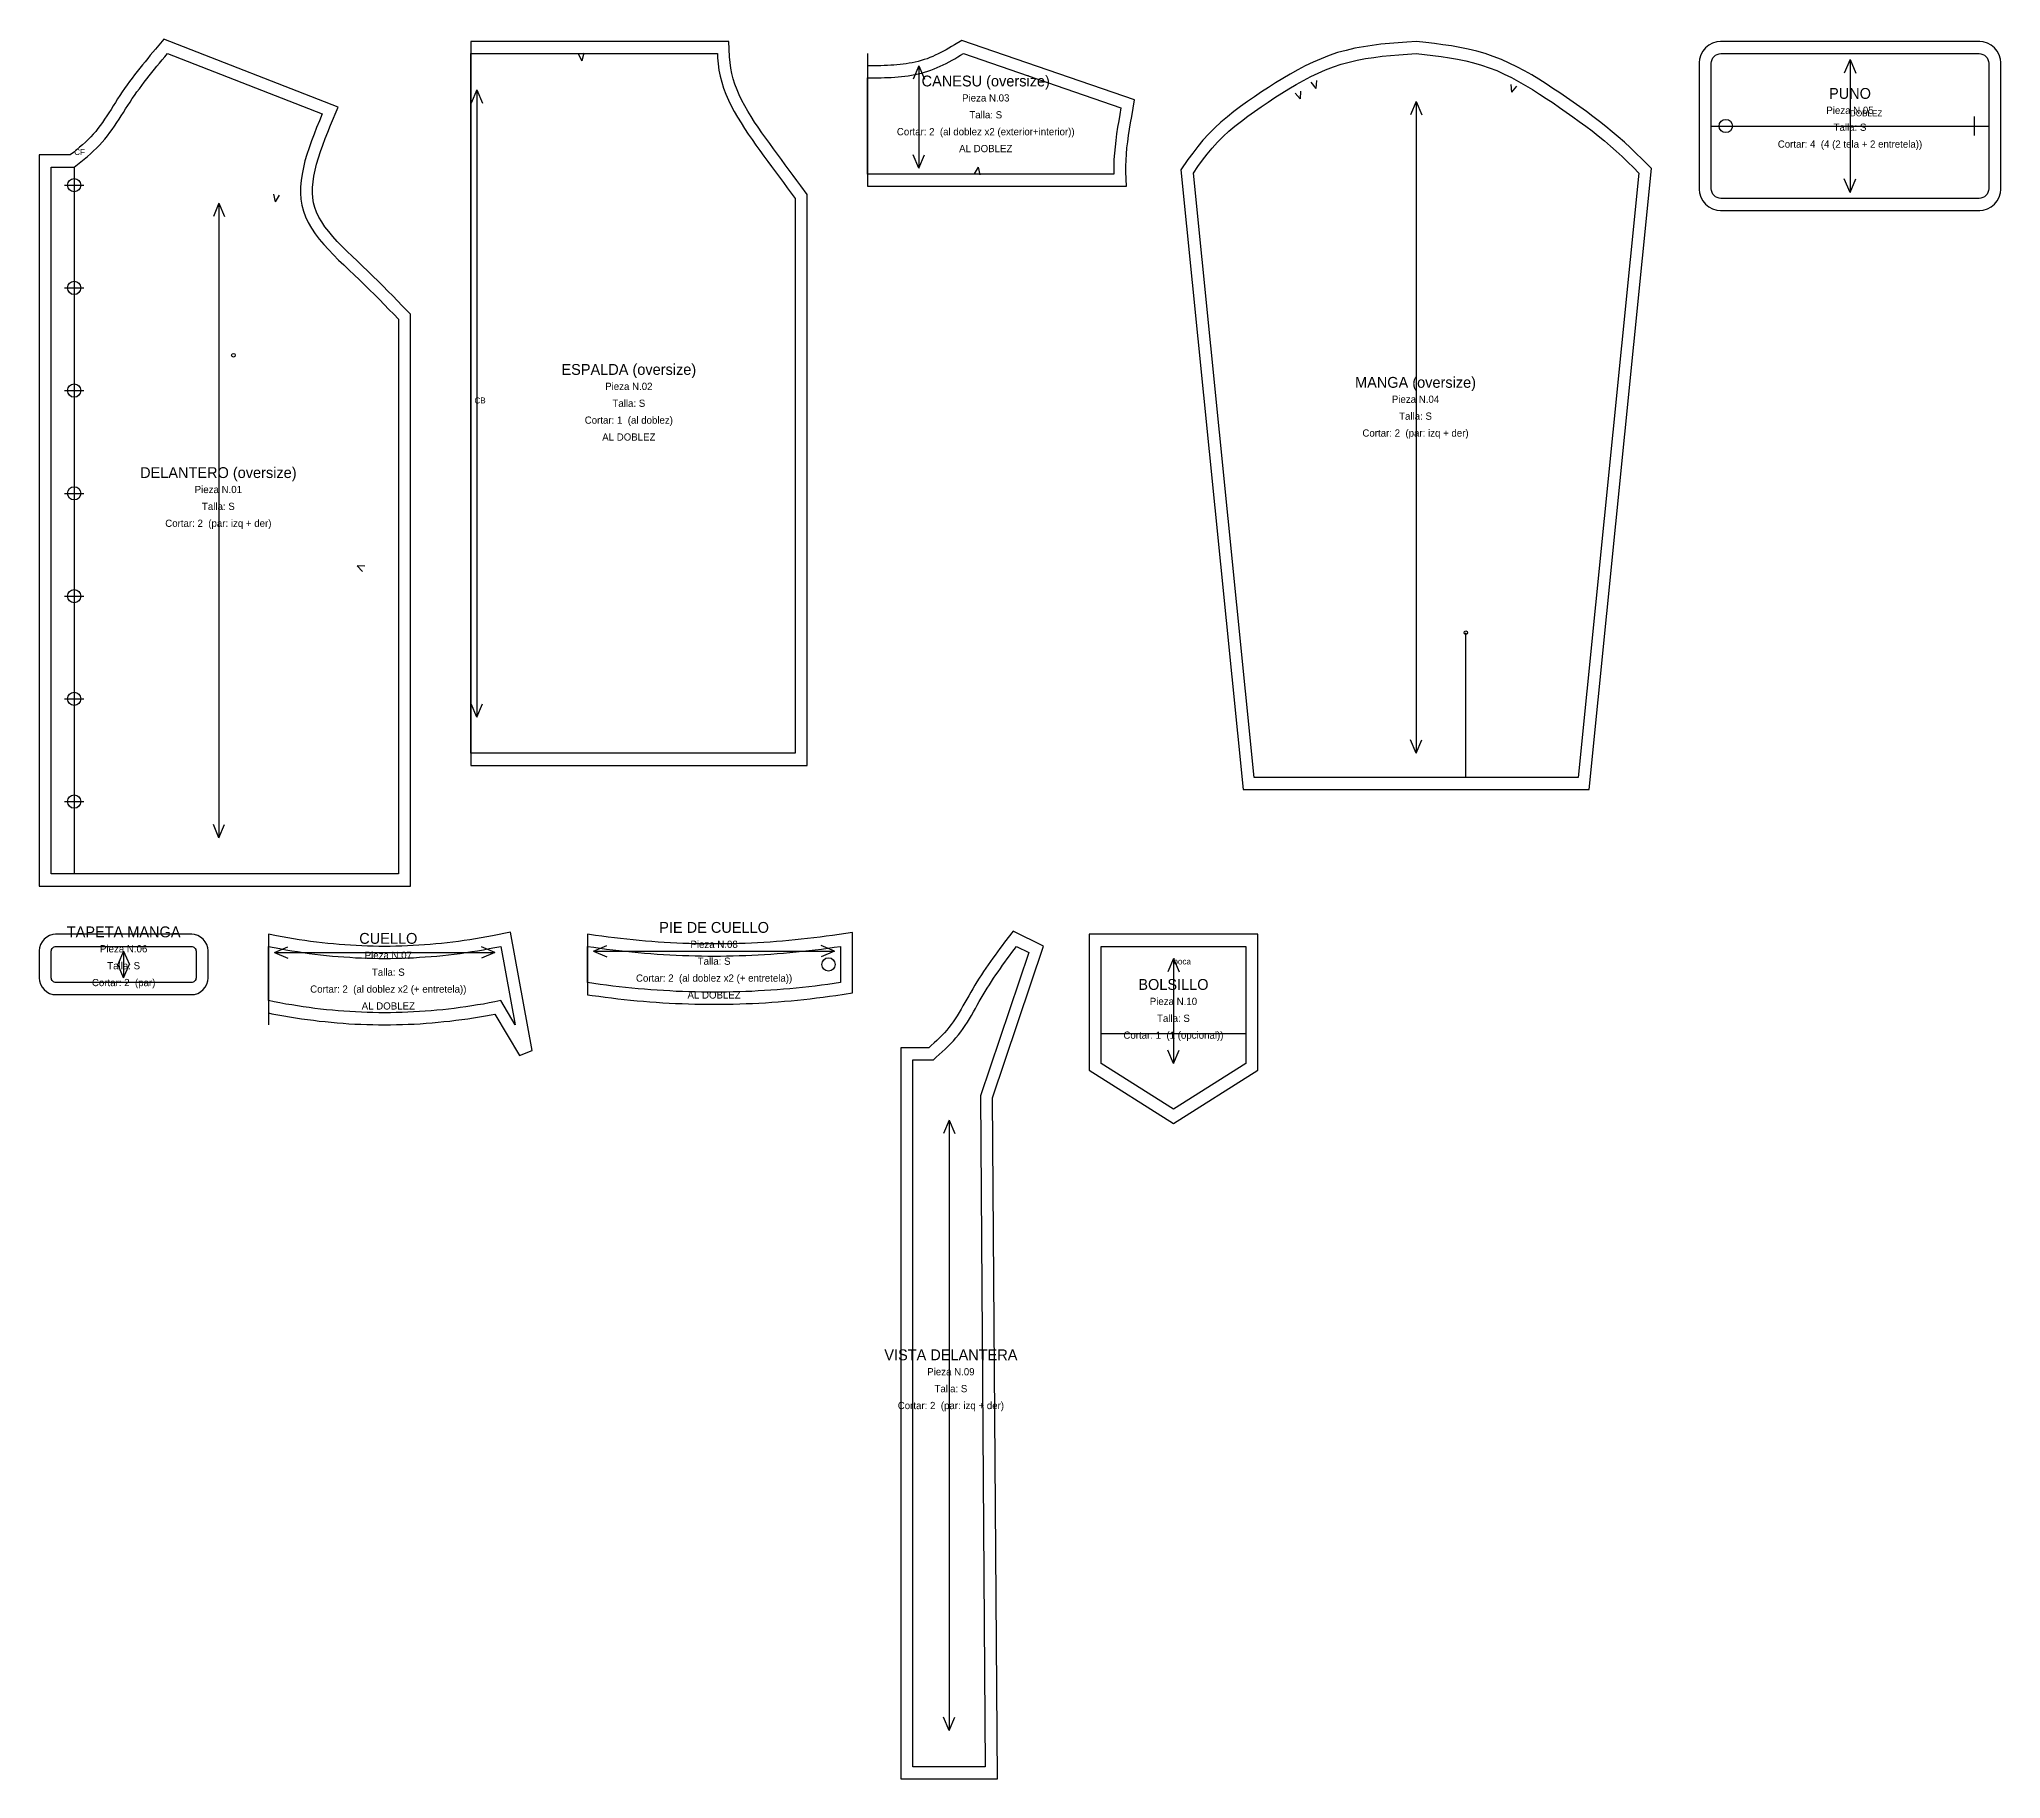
# Model space of a CAD drawing. Header units: centimetres. Extents: x -1 to 162, y -143 to 1.
import ezdxf
from ezdxf.enums import TextEntityAlignment as Align

# ---------------------------------------------------------------- set-up
doc = ezdxf.new("R2010")
doc.units = ezdxf.units.CM
for name, color, linetype in [('BOTONES', 30, 'Continuous'), ('CENTROS', 5, 'Continuous'), ('CONSTRUCCION', 8, 'Continuous'), ('CORTE', 1, 'Continuous'), ('COSTURA', 3, 'Continuous'), ('DOBLEZ', 6, 'Continuous'), ('HILO', 2, 'Continuous'), ('OJAL', 200, 'Continuous'), ('PIQUETES', 4, 'Continuous'), ('REFERENCIAS', 9, 'Continuous'), ('TEXTOS', 7, 'Continuous')]:
    doc.layers.add(name, color=color, linetype=linetype)

msp = doc.modelspace()

# ---------------------------------------------------------------- linework, layer by layer
at = {"layer": 'BOTONES'}
for centre in [(138.82, -6), (1.9, -10.9), (1.9, -19.42), (1.9, -27.93), (1.9, -36.45), (1.9, -44.97), (1.9, -53.48), (1.9, -62), (64.43, -75.5)]:
    msp.add_circle(centre, 0.55, dxfattribs=at)
at = {"layer": 'CENTROS'}
for centre in [(15.1, -25), (117.27, -48)]:
    msp.add_circle(centre, 0.15, dxfattribs=at)
at = {"layer": 'CONSTRUCCION'}
for p, q in [((137.62, -6), (160.62, -6)), ((1.9, -9.4), (1.9, -68)), ((117.27, -60), (117.27, -48)), ((87.03, -81.22), (99.03, -81.22))]:
    msp.add_line(p, q, dxfattribs=at)
at = {"layer": 'CORTE'}
for points in [[(-1, -69), (29.78, -69), (29.78, -21.59), (29.1, -20.9), (28.71, -20.49), (28.31, -20.09), (27.91, -19.68), (27.5, -19.28), (27.09, -18.87), (26.67, -18.46), (26.24, -18.04), (25.81, -17.63), (25.38, -17.21), (24.94, -16.8), (24.52, -16.39), (24.11, -15.98), (23.71, -15.57), (23.34, -15.16), (23, -14.75), (22.69, -14.35), (22.42, -13.95), (22.19, -13.55), (22, -13.15), (21.85, -12.76), (21.75, -12.36), (21.69, -11.95), (21.66, -11.53), (21.66, -11.09), (21.7, -10.63), (21.77, -10.15), (21.87, -9.66), (22, -9.16), (22.15, -8.65), (22.32, -8.12), (22.51, -7.59), (22.71, -7.04), (22.93, -6.5), (23.16, -5.94), (23.78, -4.44), (9.33, 1.19), (8.65, 0.38), (8.43, 0.12), (8.21, -0.14), (7.99, -0.41), (7.77, -0.67), (7.55, -0.94), (7.34, -1.21), (7.12, -1.48), (6.91, -1.76), (6.7, -2.03), (6.49, -2.31), (6.28, -2.6), (6.08, -2.89), (5.88, -3.18), (5.69, -3.47), (5.5, -3.76), (5.32, -4.05), (5.14, -4.34), (4.96, -4.62), (4.78, -4.9), (4.6, -5.17), (4.42, -5.44), (4.24, -5.7), (4.06, -5.96), (3.87, -6.21), (3.68, -6.45), (3.48, -6.68), (3.28, -6.9), (3.06, -7.12), (2.83, -7.33), (2.6, -7.55), (2.35, -7.76), (2.09, -7.97), (1.83, -8.19), (1.56, -8.4), (1.56, -8.4), (-1, -8.4), (-1, -69)], [(62.66, -11.67), (62.14, -10.97), (61.82, -10.53), (61.5, -10.1), (61.17, -9.66), (60.85, -9.22), (60.53, -8.78), (60.2, -8.34), (59.88, -7.9), (59.56, -7.45), (59.24, -7.01), (58.92, -6.56), (58.61, -6.11), (58.31, -5.67), (58.03, -5.22), (57.75, -4.77), (57.5, -4.33), (57.26, -3.88), (57.04, -3.43), (56.85, -2.99), (56.68, -2.54), (56.54, -2.1), (56.43, -1.65), (56.34, -1.2), (56.27, -0.74), (56.23, -0.28), (56.17, 1), (34.78, 1), (34.78, -59), (62.66, -59), (62.66, -11.67)], [(89.09, -9.8), (89.09, -9.32), (89.1, -8.83), (89.13, -8.33), (89.18, -7.82), (89.24, -7.31), (89.31, -6.79), (89.39, -6.27), (89.48, -5.74), (89.57, -5.21), (89.81, -3.83), (75.5, 1.1), (74.87, 0.72), (74.64, 0.58), (74.41, 0.45), (74.19, 0.32), (73.97, 0.19), (73.74, 0.08), (73.52, -0.03), (73.29, -0.14), (73.07, -0.24), (72.83, -0.33), (72.6, -0.42), (72.36, -0.5), (72.11, -0.57), (71.87, -0.64), (71.63, -0.7), (71.38, -0.76), (71.13, -0.8), (70.88, -0.85), (70.63, -0.88), (70.37, -0.91), (70.11, -0.94), (69.85, -0.96), (69.59, -0.97), (69.32, -0.98), (69.05, -0.99), (68.78, -1), (68.5, -1), (68.23, -1), (67.95, -1), (67.66, -1), (67.66, -11), (89.14, -11), (89.09, -9.8)], [(98.8, -61), (127.49, -61), (132.66, -9.53), (131.86, -8.73), (131.39, -8.27), (130.91, -7.81), (130.42, -7.35), (129.91, -6.9), (129.4, -6.47), (128.88, -6.04), (128.35, -5.62), (127.81, -5.22), (127.27, -4.81), (126.73, -4.42), (126.17, -4.03), (125.62, -3.64), (125.06, -3.26), (124.49, -2.88), (123.92, -2.5), (123.33, -2.13), (122.73, -1.77), (122.13, -1.43), (121.5, -1.09), (120.87, -0.78), (120.22, -0.49), (119.55, -0.23), (118.87, 0), (118.17, 0.2), (117.47, 0.37), (116.77, 0.51), (116.07, 0.64), (115.36, 0.74), (114.66, 0.83), (113.96, 0.92), (113.17, 1), (112.37, 0.95), (111.66, 0.9), (110.94, 0.84), (110.22, 0.77), (109.5, 0.68), (108.78, 0.57), (108.06, 0.44), (107.35, 0.27), (106.64, 0.08), (105.95, -0.16), (105.27, -0.42), (104.61, -0.71), (103.96, -1.02), (103.33, -1.35), (102.71, -1.69), (102.09, -2.05), (101.49, -2.42), (100.9, -2.8), (100.32, -3.18), (99.74, -3.57), (99.17, -3.97), (98.6, -4.38), (98.04, -4.8), (97.5, -5.24), (96.97, -5.69), (96.45, -6.16), (95.96, -6.65), (95.48, -7.17), (95.04, -7.7), (94.63, -8.25), (94.23, -8.79), (93.65, -9.63), (98.8, -61)], [(136.62, -11.25), (136.65, -11.55), (136.75, -11.89), (136.92, -12.2), (137.14, -12.48), (137.42, -12.7), (137.73, -12.87), (138.07, -12.97), (138.37, -13), (159.87, -13), (160.17, -12.97), (160.51, -12.87), (160.82, -12.7), (161.1, -12.48), (161.32, -12.2), (161.49, -11.89), (161.59, -11.55), (161.62, -11.25), (161.62, -0.75), (161.59, -0.45), (161.49, -0.11), (161.32, 0.2), (161.1, 0.48), (160.82, 0.7), (160.51, 0.87), (160.17, 0.97), (159.87, 1), (138.37, 1), (138.07, 0.97), (137.73, 0.87), (137.42, 0.7), (137.14, 0.48), (136.92, 0.2), (136.75, -0.11), (136.65, -0.45), (136.62, -0.75), (136.62, -11.25)], [(-1, -76.65), (-0.98, -76.87), (-0.9, -77.14), (-0.77, -77.38), (-0.59, -77.59), (-0.38, -77.77), (-0.14, -77.9), (0.13, -77.98), (0.35, -78), (11.65, -78), (11.87, -77.98), (12.14, -77.9), (12.38, -77.77), (12.59, -77.59), (12.77, -77.38), (12.9, -77.14), (12.98, -76.87), (13, -76.65), (13, -74.35), (12.98, -74.13), (12.9, -73.86), (12.77, -73.62), (12.59, -73.41), (12.38, -73.23), (12.14, -73.1), (11.87, -73.02), (11.65, -73), (0.35, -73), (0.13, -73.02), (-0.14, -73.1), (-0.38, -73.23), (-0.59, -73.41), (-0.77, -73.62), (-0.9, -73.86), (-0.98, -74.13), (-1, -74.35), (-1, -76.65)], [(18.78, -79.67), (19.27, -79.76), (19.76, -79.85), (20.25, -79.93), (20.75, -80), (21.24, -80.07), (21.73, -80.13), (22.22, -80.19), (22.71, -80.24), (23.2, -80.29), (23.7, -80.34), (24.19, -80.37), (24.68, -80.41), (25.17, -80.44), (25.66, -80.46), (26.16, -80.48), (26.65, -80.49), (27.14, -80.5), (27.63, -80.5), (28.12, -80.5), (28.62, -80.49), (29.11, -80.48), (29.6, -80.46), (30.09, -80.44), (30.58, -80.41), (31.08, -80.37), (31.57, -80.34), (32.06, -80.29), (32.55, -80.24), (33.04, -80.19), (33.53, -80.13), (34.03, -80.07), (34.52, -80), (35.01, -79.93), (35.5, -79.85), (35.99, -79.76), (36.48, -79.67), (36.77, -79.62), (38.82, -83.04), (39.88, -82.64), (38.06, -72.82), (36.59, -73.12), (36.12, -73.21), (35.65, -73.29), (35.17, -73.37), (34.7, -73.45), (34.23, -73.52), (33.76, -73.59), (33.29, -73.65), (32.82, -73.7), (32.34, -73.76), (31.87, -73.8), (31.4, -73.84), (30.93, -73.88), (30.46, -73.91), (29.99, -73.94), (29.52, -73.96), (29.05, -73.98), (28.57, -73.99), (28.1, -74), (27.63, -74), (27.16, -74), (26.69, -73.99), (26.22, -73.98), (25.75, -73.96), (25.28, -73.94), (24.8, -73.91), (24.33, -73.88), (23.86, -73.84), (23.39, -73.8), (22.92, -73.76), (22.45, -73.7), (21.98, -73.65), (21.5, -73.59), (21.03, -73.52), (20.56, -73.45), (20.09, -73.37), (19.62, -73.29), (19.15, -73.21), (18.68, -73.12), (18, -72.98), (18, -79.52), (18.29, -79.58), (18.78, -79.67)], [(45.38, -78.14), (45.91, -78.21), (46.44, -78.28), (46.97, -78.34), (47.5, -78.4), (48.03, -78.46), (48.57, -78.51), (49.1, -78.55), (49.63, -78.6), (50.16, -78.64), (50.69, -78.67), (51.22, -78.7), (51.76, -78.73), (52.29, -78.75), (52.82, -78.77), (53.35, -78.78), (53.88, -78.79), (54.41, -78.8), (54.95, -78.8), (55.48, -78.8), (56.01, -78.79), (56.54, -78.78), (57.07, -78.77), (57.6, -78.75), (58.14, -78.73), (58.67, -78.7), (59.2, -78.67), (59.73, -78.64), (60.26, -78.6), (60.79, -78.55), (61.33, -78.51), (61.86, -78.46), (62.39, -78.4), (62.92, -78.34), (63.45, -78.28), (63.98, -78.21), (64.52, -78.14), (65.05, -78.07), (66.43, -77.86), (66.43, -72.84), (64.76, -73.09), (64.24, -73.16), (63.73, -73.23), (63.21, -73.3), (62.69, -73.36), (62.18, -73.41), (61.66, -73.47), (61.14, -73.52), (60.63, -73.56), (60.11, -73.6), (59.59, -73.64), (59.08, -73.67), (58.56, -73.7), (58.04, -73.73), (57.53, -73.75), (57.01, -73.77), (56.5, -73.78), (55.98, -73.79), (55.46, -73.8), (54.95, -73.8), (54.43, -73.8), (53.91, -73.79), (53.4, -73.78), (52.88, -73.77), (52.36, -73.75), (51.85, -73.73), (51.33, -73.7), (50.81, -73.67), (50.3, -73.64), (49.78, -73.6), (49.26, -73.56), (48.75, -73.52), (48.23, -73.47), (47.71, -73.41), (47.2, -73.36), (46.68, -73.3), (46.17, -73.23), (45.65, -73.16), (45.13, -73.09), (44.46, -72.99), (44.46, -78.01), (44.84, -78.07), (45.38, -78.14)], [(70.43, -143), (78.44, -143), (78.03, -86.56), (82.25, -73.99), (79.73, -72.73), (79.03, -73.66), (78.84, -73.92), (78.64, -74.19), (78.45, -74.45), (78.25, -74.72), (78.06, -74.98), (77.86, -75.25), (77.67, -75.53), (77.48, -75.8), (77.29, -76.08), (77.11, -76.36), (76.92, -76.64), (76.74, -76.93), (76.56, -77.22), (76.39, -77.51), (76.22, -77.8), (76.06, -78.09), (75.9, -78.38), (75.74, -78.66), (75.58, -78.94), (75.42, -79.22), (75.26, -79.49), (75.1, -79.75), (74.94, -80), (74.77, -80.25), (74.6, -80.49), (74.42, -80.72), (74.24, -80.94), (74.05, -81.16), (73.85, -81.37), (73.63, -81.59), (73.41, -81.8), (73.19, -82.01), (72.95, -82.22), (72.75, -82.4), (70.43, -82.4), (70.43, -143)], [(86.03, -84.27), (93.03, -88.68), (100.03, -84.27), (100.03, -73), (86.03, -73), (86.03, -84.27)]]:
    msp.add_lwpolyline(points, close=True, dxfattribs=at)
at = {"layer": 'COSTURA'}
for points in [[(0, -9.4), (1.9, -9.4), (2.18, -9.18), (2.45, -8.97), (2.73, -8.75), (2.99, -8.52), (3.26, -8.3), (3.51, -8.07), (3.76, -7.83), (4, -7.59), (4.23, -7.34), (4.45, -7.08), (4.66, -6.82), (4.86, -6.55), (5.06, -6.28), (5.25, -6), (5.44, -5.72), (5.62, -5.44), (5.8, -5.16), (5.98, -4.87), (6.16, -4.58), (6.34, -4.3), (6.53, -4.02), (6.71, -3.73), (6.9, -3.46), (7.1, -3.18), (7.3, -2.91), (7.5, -2.64), (7.7, -2.37), (7.91, -2.1), (8.12, -1.83), (8.33, -1.57), (8.55, -1.3), (8.76, -1.04), (8.98, -0.78), (9.2, -0.52), (9.41, -0.26), (9.63, 0), (22.46, -5), (22.23, -5.56), (22, -6.12), (21.78, -6.68), (21.57, -7.24), (21.37, -7.8), (21.19, -8.35), (21.03, -8.9), (20.9, -9.44), (20.79, -9.98), (20.71, -10.51), (20.67, -11.04), (20.66, -11.56), (20.69, -12.07), (20.77, -12.57), (20.9, -13.06), (21.08, -13.54), (21.3, -14.01), (21.57, -14.48), (21.88, -14.93), (22.22, -15.38), (22.59, -15.82), (22.98, -16.25), (23.39, -16.68), (23.82, -17.11), (24.25, -17.52), (24.69, -17.94), (25.12, -18.35), (25.55, -18.76), (25.97, -19.17), (26.39, -19.58), (26.79, -19.98), (27.2, -20.39), (27.6, -20.79), (27.99, -21.2), (28.39, -21.6), (28.78, -22), (28.78, -68), (0, -68)], [(34.78, 0), (55.22, 0), (55.23, -0.34), (55.28, -0.86), (55.35, -1.37), (55.45, -1.88), (55.58, -2.38), (55.74, -2.87), (55.92, -3.36), (56.14, -3.85), (56.37, -4.33), (56.62, -4.81), (56.89, -5.28), (57.18, -5.75), (57.48, -6.21), (57.78, -6.68), (58.1, -7.13), (58.42, -7.59), (58.75, -8.04), (59.07, -8.49), (59.4, -8.93), (59.72, -9.37), (60.05, -9.81), (60.37, -10.25), (60.69, -10.69), (61.02, -11.13), (61.34, -11.56), (61.66, -12), (61.66, -58), (34.78, -58)], [(67.66, -2), (67.95, -2), (68.23, -2), (68.51, -2), (68.79, -2), (69.08, -1.99), (69.36, -1.98), (69.64, -1.97), (69.92, -1.95), (70.2, -1.93), (70.48, -1.91), (70.76, -1.87), (71.03, -1.83), (71.31, -1.79), (71.58, -1.73), (71.86, -1.67), (72.13, -1.61), (72.4, -1.53), (72.66, -1.45), (72.93, -1.36), (73.19, -1.26), (73.45, -1.16), (73.7, -1.05), (73.95, -0.94), (74.2, -0.81), (74.44, -0.69), (74.68, -0.55), (74.92, -0.42), (75.15, -0.28), (75.38, -0.14), (75.62, 0), (88.68, -4.5), (88.58, -5.04), (88.49, -5.58), (88.4, -6.11), (88.32, -6.65), (88.25, -7.19), (88.19, -7.72), (88.14, -8.25), (88.1, -8.78), (88.09, -9.3), (88.09, -9.83), (88.1, -10), (67.66, -10)], [(94.68, -9.9), (95.05, -9.37), (95.43, -8.84), (95.82, -8.33), (96.24, -7.83), (96.68, -7.35), (97.14, -6.88), (97.63, -6.44), (98.13, -6.01), (98.66, -5.59), (99.19, -5.18), (99.74, -4.79), (100.3, -4.4), (100.87, -4.02), (101.45, -3.64), (102.02, -3.27), (102.61, -2.91), (103.2, -2.56), (103.8, -2.23), (104.41, -1.91), (105.03, -1.62), (105.65, -1.34), (106.29, -1.1), (106.94, -0.88), (107.6, -0.7), (108.27, -0.54), (108.95, -0.41), (109.63, -0.31), (110.33, -0.22), (111.03, -0.15), (111.73, -0.1), (112.44, -0.05), (113.15, 0), (113.84, -0.08), (114.53, -0.16), (115.22, -0.25), (115.91, -0.35), (116.59, -0.47), (117.26, -0.6), (117.92, -0.76), (118.57, -0.95), (119.2, -1.17), (119.83, -1.41), (120.44, -1.69), (121.05, -1.98), (121.64, -2.3), (122.23, -2.64), (122.81, -2.98), (123.38, -3.35), (123.94, -3.71), (124.5, -4.09), (125.05, -4.47), (125.6, -4.85), (126.14, -5.23), (126.68, -5.62), (127.21, -6.01), (127.74, -6.41), (128.25, -6.82), (128.76, -7.24), (129.26, -7.66), (129.74, -8.09), (130.22, -8.54), (130.69, -8.99), (131.16, -9.44), (131.62, -9.9), (126.59, -60), (99.71, -60)], [(137.62, -0.8), (137.63, -0.64), (137.68, -0.49), (137.75, -0.36), (137.85, -0.23), (137.97, -0.13), (138.11, -0.06), (138.26, -0.02), (138.42, 0), (159.82, 0), (159.98, -0.02), (160.13, -0.06), (160.26, -0.13), (160.38, -0.23), (160.48, -0.36), (160.56, -0.49), (160.6, -0.64), (160.62, -0.8), (160.62, -11.2), (160.6, -11.36), (160.56, -11.51), (160.48, -11.64), (160.38, -11.77), (160.26, -11.87), (160.13, -11.94), (159.98, -11.98), (159.82, -12), (138.42, -12), (138.26, -11.98), (138.11, -11.94), (137.97, -11.87), (137.85, -11.77), (137.75, -11.64), (137.68, -11.51), (137.63, -11.36), (137.62, -11.2)], [(0, -74.4), (0.01, -74.32), (0.03, -74.25), (0.07, -74.18), (0.12, -74.12), (0.18, -74.07), (0.25, -74.03), (0.32, -74.01), (0.4, -74), (11.6, -74), (11.68, -74.01), (11.75, -74.03), (11.82, -74.07), (11.88, -74.12), (11.93, -74.18), (11.97, -74.25), (11.99, -74.32), (12, -74.4), (12, -76.6), (11.99, -76.68), (11.97, -76.75), (11.93, -76.82), (11.88, -76.88), (11.82, -76.93), (11.75, -76.97), (11.68, -76.99), (11.6, -77), (0.4, -77), (0.32, -76.99), (0.25, -76.97), (0.18, -76.93), (0.12, -76.88), (0.07, -76.82), (0.03, -76.75), (0.01, -76.68), (0, -76.6)], [(18, -74), (18.48, -74.1), (18.96, -74.19), (19.44, -74.28), (19.93, -74.36), (20.41, -74.44), (20.89, -74.51), (21.37, -74.58), (21.85, -74.64), (22.33, -74.7), (22.82, -74.75), (23.3, -74.8), (23.78, -74.84), (24.26, -74.88), (24.74, -74.91), (25.22, -74.94), (25.71, -74.96), (26.19, -74.98), (26.67, -74.99), (27.15, -75), (27.63, -75), (28.11, -75), (28.6, -74.99), (29.08, -74.98), (29.56, -74.96), (30.04, -74.94), (30.52, -74.91), (31, -74.88), (31.48, -74.84), (31.97, -74.8), (32.45, -74.75), (32.93, -74.7), (33.41, -74.64), (33.89, -74.58), (34.37, -74.51), (34.86, -74.44), (35.34, -74.36), (35.82, -74.28), (36.3, -74.19), (36.78, -74.1), (37.26, -74), (38.46, -80.5), (37.26, -78.5), (36.78, -78.6), (36.3, -78.69), (35.82, -78.78), (35.34, -78.86), (34.86, -78.94), (34.37, -79.01), (33.89, -79.08), (33.41, -79.14), (32.93, -79.2), (32.45, -79.25), (31.97, -79.3), (31.48, -79.34), (31, -79.38), (30.52, -79.41), (30.04, -79.44), (29.56, -79.46), (29.08, -79.48), (28.6, -79.49), (28.11, -79.5), (27.63, -79.5), (27.15, -79.5), (26.67, -79.49), (26.19, -79.48), (25.71, -79.46), (25.22, -79.44), (24.74, -79.41), (24.26, -79.38), (23.78, -79.34), (23.3, -79.3), (22.82, -79.25), (22.33, -79.2), (21.85, -79.14), (21.37, -79.08), (20.89, -79.01), (20.41, -78.94), (19.93, -78.86), (19.44, -78.78), (18.96, -78.69), (18.48, -78.6), (18, -78.5)], [(44.46, -74), (44.99, -74.08), (45.51, -74.15), (46.04, -74.22), (46.56, -74.29), (47.08, -74.35), (47.61, -74.41), (48.13, -74.46), (48.66, -74.51), (49.18, -74.56), (49.71, -74.6), (50.23, -74.64), (50.75, -74.67), (51.28, -74.7), (51.8, -74.73), (52.33, -74.75), (52.85, -74.77), (53.37, -74.78), (53.9, -74.79), (54.42, -74.8), (54.95, -74.8), (55.47, -74.8), (55.99, -74.79), (56.52, -74.78), (57.04, -74.77), (57.57, -74.75), (58.09, -74.73), (58.61, -74.7), (59.14, -74.67), (59.66, -74.64), (60.19, -74.6), (60.71, -74.56), (61.24, -74.51), (61.76, -74.46), (62.28, -74.41), (62.81, -74.35), (63.33, -74.29), (63.86, -74.22), (64.38, -74.15), (64.9, -74.08), (65.43, -74), (65.43, -77), (64.9, -77.08), (64.38, -77.15), (63.86, -77.22), (63.33, -77.29), (62.81, -77.35), (62.28, -77.41), (61.76, -77.46), (61.24, -77.51), (60.71, -77.56), (60.19, -77.6), (59.66, -77.64), (59.14, -77.67), (58.61, -77.7), (58.09, -77.73), (57.57, -77.75), (57.04, -77.77), (56.52, -77.78), (55.99, -77.79), (55.47, -77.8), (54.95, -77.8), (54.42, -77.8), (53.9, -77.79), (53.37, -77.78), (52.85, -77.77), (52.33, -77.75), (51.8, -77.73), (51.28, -77.7), (50.75, -77.67), (50.23, -77.64), (49.71, -77.6), (49.18, -77.56), (48.66, -77.51), (48.13, -77.46), (47.61, -77.41), (47.08, -77.35), (46.56, -77.29), (46.04, -77.22), (45.51, -77.15), (44.99, -77.08), (44.46, -77)], [(71.43, -83.4), (73.13, -83.4), (73.37, -83.18), (73.62, -82.97), (73.86, -82.75), (74.1, -82.52), (74.34, -82.3), (74.56, -82.07), (74.79, -81.83), (75, -81.59), (75.21, -81.34), (75.4, -81.08), (75.59, -80.82), (75.77, -80.55), (75.95, -80.28), (76.12, -80), (76.28, -79.72), (76.45, -79.44), (76.61, -79.16), (76.77, -78.87), (76.93, -78.58), (77.09, -78.3), (77.25, -78.02), (77.42, -77.73), (77.59, -77.46), (77.77, -77.18), (77.94, -76.91), (78.12, -76.64), (78.31, -76.37), (78.49, -76.1), (78.68, -75.83), (78.87, -75.57), (79.06, -75.3), (79.25, -75.04), (79.44, -74.78), (79.64, -74.52), (79.83, -74.26), (80.03, -74), (81.03, -74.5), (77.03, -86.4), (77.43, -142), (71.43, -142)], [(87.03, -74), (99.03, -74), (99.03, -83.72), (93.03, -87.5), (87.03, -83.72)]]:
    msp.add_lwpolyline(points, close=True, dxfattribs=at)
at = {"layer": 'DOBLEZ'}
for p, q in [((34.78, 0), (34.78, -58)), ((67.66, 0), (67.66, -10)), ((18, -74), (18, -80.5)), ((44.46, -74), (44.46, -77.8))]:
    msp.add_line(p, q, dxfattribs=at)
at = {"layer": 'HILO'}
for p, q in [((71.92, -1), (71.46, -2.11)), ((71.92, -1), (71.92, -9.5)), ((71.92, -1), (72.39, -2.11)), ((149.12, -0.5), (148.65, -1.61)), ((149.12, -0.5), (149.12, -11.5)), ((149.12, -0.5), (149.59, -1.61)), ((35.28, -3), (34.82, -4.11)), ((35.28, -3), (35.28, -55)), ((35.28, -3), (35.75, -4.11)), ((113.15, -3.96), (112.68, -5.07)), ((113.15, -3.96), (113.15, -58)), ((113.15, -3.96), (113.62, -5.07)), ((71.92, -9.5), (71.46, -8.39)), ((71.92, -9.5), (72.39, -8.39)), ((149.12, -11.5), (148.65, -10.39)), ((149.12, -11.5), (149.59, -10.39)), ((13.9, -12.4), (13.44, -13.51)), ((13.9, -12.4), (13.9, -65)), ((13.9, -12.4), (14.37, -13.51)), ((35.28, -55), (34.82, -53.89)), ((35.28, -55), (35.75, -53.89)), ((113.15, -58), (112.68, -56.89)), ((113.15, -58), (113.62, -56.89)), ((13.9, -65), (13.44, -63.89)), ((13.9, -65), (14.37, -63.89)), ((6, -74.4), (5.53, -75.51)), ((6, -74.4), (6, -76.6)), ((6, -74.4), (6.47, -75.51)), ((18.5, -74.5), (19.61, -74.03)), ((18.5, -74.5), (36.76, -74.5)), ((18.5, -74.5), (19.61, -74.97)), ((36.76, -74.5), (35.66, -74.03)), ((36.76, -74.5), (35.66, -74.97)), ((44.96, -74.4), (46.07, -73.93)), ((44.96, -74.4), (64.93, -74.4)), ((44.96, -74.4), (46.07, -74.87)), ((64.93, -74.4), (63.82, -73.93)), ((64.93, -74.4), (63.82, -74.87)), ((6, -76.6), (5.53, -75.49)), ((6, -76.6), (6.47, -75.49)), ((93.03, -75), (92.56, -76.11)), ((93.03, -75), (93.03, -83.72)), ((93.03, -75), (93.5, -76.11)), ((93.03, -83.72), (92.56, -82.61)), ((93.03, -83.72), (93.5, -82.61)), ((74.43, -88.4), (73.96, -89.51)), ((74.43, -88.4), (74.43, -139)), ((74.43, -88.4), (74.9, -89.51)), ((74.43, -139), (73.96, -137.89)), ((74.43, -139), (74.9, -137.89))]:
    msp.add_line(p, q, dxfattribs=at)
at = {"layer": 'OJAL'}
for p, q in [((159.42, -5.2), (159.42, -6.8)), ((1.1, -10.9), (2.7, -10.9)), ((1.1, -19.42), (2.7, -19.42)), ((1.1, -27.93), (2.7, -27.93)), ((1.1, -36.45), (2.7, -36.45)), ((1.1, -44.97), (2.7, -44.97)), ((1.1, -53.48), (2.7, -53.48)), ((1.1, -62), (2.7, -62))]:
    msp.add_line(p, q, dxfattribs=at)
at = {"layer": 'PIQUETES'}
for p, q in [((44.14, 0.03), (43.98, -0.59)), ((43.67, -0.03), (43.98, -0.59)), ((103.56, -3.11), (103.54, -3.75)), ((104.43, -2.38), (104.84, -2.89)), ((104.89, -2.24), (104.84, -2.89)), ((121.01, -2.56), (121.07, -3.2)), ((121.47, -2.69), (121.07, -3.2)), ((103.11, -3.27), (103.54, -3.75)), ((76.55, -9.96), (76.88, -9.41)), ((77.02, -10.04), (76.88, -9.41)), ((18.42, -11.64), (18.55, -12.28)), ((18.89, -11.73), (18.55, -12.28)), ((25.81, -42.92), (25.35, -42.46)), ((26, -42.48), (25.35, -42.46))]:
    msp.add_line(p, q, dxfattribs=at)

# ---------------------------------------------------------------- texts
at = {"layer": 'REFERENCIAS'}
for s, p in [('DOBLEZ', (149.12, -5.2)), ('CF', (1.9, -8.4)), ('CB', (35.08, -29)), ('boca', (93.03, -75.5))]:
    msp.add_text(s, height=0.5, dxfattribs=at).set_placement(p)
at = {"layer": 'TEXTOS'}
for s, height, p in [('CANESU (oversize)', 0.9, (77.47, -2.27)), ('PUNO', 0.9, (149.12, -3.3)), ('Pieza N.03', 0.6, (77.47, -3.67)), ('Talla: S', 0.6, (77.47, -5.07)), ('Pieza N.05', 0.6, (149.12, -4.7)), ('Cortar: 2  (al doblez x2 (exterior+interior))', 0.6, (77.47, -6.47)), ('Talla: S', 0.6, (149.12, -6.1)), ('AL DOBLEZ', 0.6, (77.47, -7.87)), ('Cortar: 4  (4 (2 tela + 2 entretela))', 0.6, (149.12, -7.5)), ('ESPALDA (oversize)', 0.9, (47.88, -26.18)), ('Pieza N.02', 0.6, (47.88, -27.58)), ('MANGA (oversize)', 0.9, (113.1, -27.25)), ('Talla: S', 0.6, (47.88, -28.98)), ('Pieza N.04', 0.6, (113.1, -28.65)), ('Cortar: 1  (al doblez)', 0.6, (47.88, -30.38)), ('Talla: S', 0.6, (113.1, -30.05)), ('AL DOBLEZ', 0.6, (47.88, -31.78)), ('Cortar: 2  (par: izq + der)', 0.6, (113.1, -31.45)), ('DELANTERO (oversize)', 0.9, (13.85, -34.73)), ('Pieza N.01', 0.6, (13.85, -36.13)), ('Talla: S', 0.6, (13.85, -37.53)), ('Cortar: 2  (par: izq + der)', 0.6, (13.85, -38.93)), ('TAPETA MANGA', 0.9, (6, -72.8)), ('CUELLO', 0.9, (27.94, -73.34)), ('PIE DE CUELLO', 0.9, (54.95, -72.43)), ('Pieza N.06', 0.6, (6, -74.2)), ('Pieza N.07', 0.6, (27.94, -74.74)), ('Pieza N.08', 0.6, (54.95, -73.83)), ('Talla: S', 0.6, (6, -75.6)), ('Talla: S', 0.6, (27.94, -76.14)), ('Cortar: 2  (al doblez x2 (+ entretela))', 0.6, (54.95, -76.63)), ('Talla: S', 0.6, (54.95, -75.23)), ('Cortar: 2  (par)', 0.6, (6, -77)), ('Cortar: 2  (al doblez x2 (+ entretela))', 0.6, (27.94, -77.54)), ('AL DOBLEZ', 0.6, (54.95, -78.03)), ('BOLSILLO', 0.9, (93.03, -77.16)), ('AL DOBLEZ', 0.6, (27.94, -78.94)), ('Pieza N.10', 0.6, (93.03, -78.56)), ('Talla: S', 0.6, (93.03, -79.96)), ('Cortar: 1  (1 (opcional))', 0.6, (93.03, -81.36)), ('VISTA DELANTERA', 0.9, (74.58, -107.86)), ('Pieza N.09', 0.6, (74.58, -109.26)), ('Talla: S', 0.6, (74.58, -110.66)), ('Cortar: 2  (par: izq + der)', 0.6, (74.58, -112.06))]:
    msp.add_text(s, height=height, dxfattribs=at).set_placement(p, align=Align.MIDDLE_CENTER)

doc.saveas('drawing.dxf')
